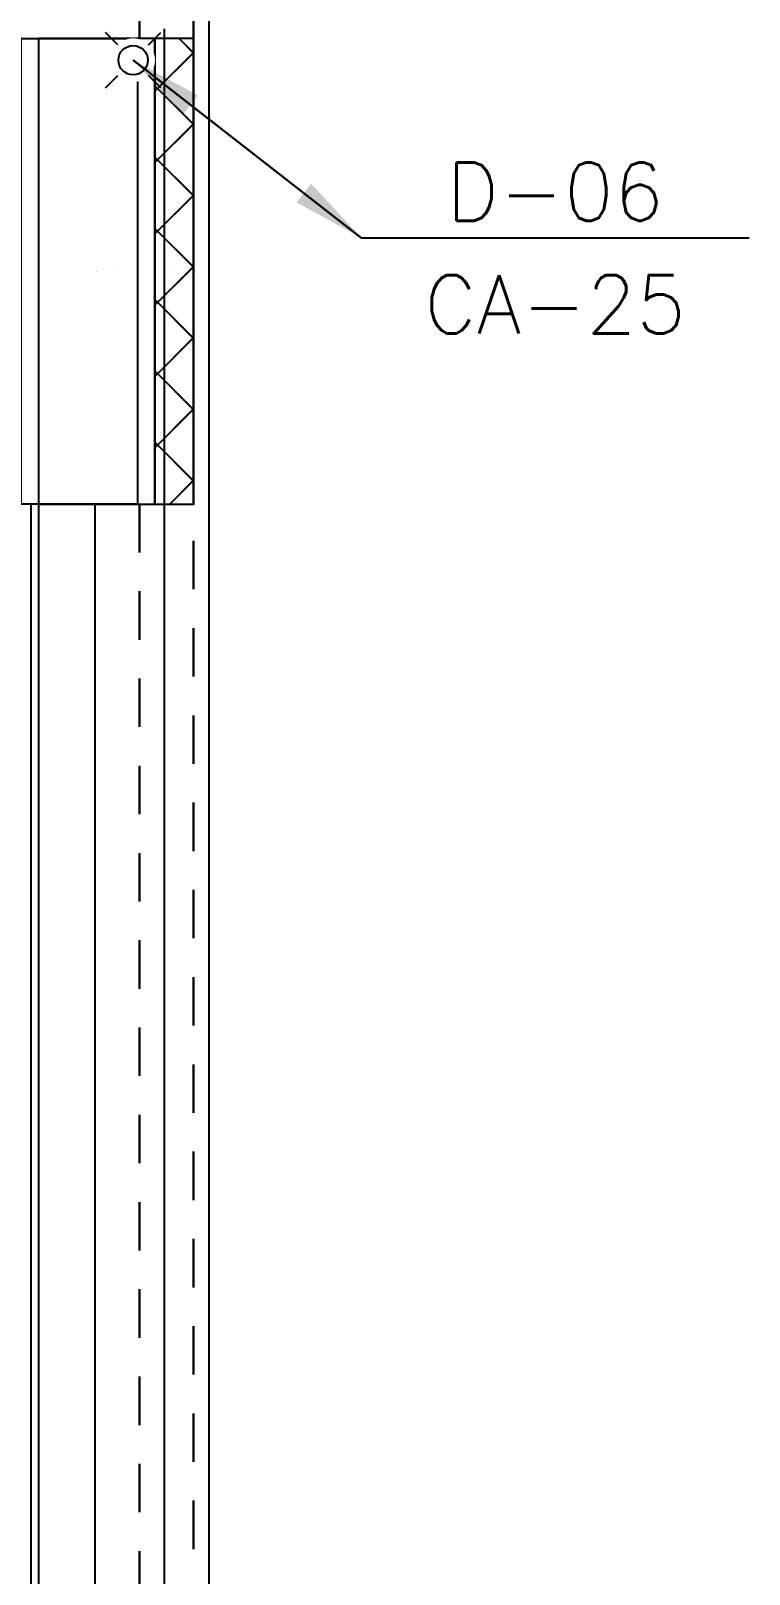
# Model space of a CAD drawing. Header units: millimetres. Extents: x 188.6 to 263.2, y 40.1 to 120.1.
# Drawn here: x 261.319 to 263.17, y 54.762 to 58.742 of the extents above; entities that cross this region are included whole.
import ezdxf
from ezdxf.enums import TextEntityAlignment as Align

# ---------------------------------------------------------------- set-up
doc = ezdxf.new("R2010")
doc.units = ezdxf.units.MM
doc.set_wipeout_variables(frame=1)
doc.linetypes.add('HIDDEN2', pattern=[0.1875, 0.125, -0.0625])
for name, color, linetype in [('ARQ', 8, 'Continuous'), ('ESTR-PILARES', 11, 'Continuous'), ('ESTR-VIGAS', 11, 'HIDDEN2'), ('ESTRUTURA', 7, 'Continuous'), ('SPDA-COL', 7, 'Continuous'), ('SPDA-D', 164, 'Continuous')]:
    doc.layers.add(name, color=color, linetype=linetype)
doc.styles.add('60-75', font='romans.shx', dxfattribs={"height": 0.12})
doc.styles.add('ROMANS', font='ROMANS.SHX', dxfattribs={"height": 0.15})
doc.dimstyles.new('IND75', dxfattribs={"dimtxt": 0.15, "dimasz": 0.1875, "dimexe": 0.15, "dimexo": 0, "dimgap": 0.1, "dimtad": 1, "dimzin": 10, "dimdsep": 46, "dimtxsty": '60-75', "dimcen": 0, "dimclrd": 256, "dimclre": 1, "dimclrt": 256, "dimadec": 0, "dimazin": 0, "dimtfac": 1, "dimtix": 1, "dimtmove": 2, "dimatfit": 3, "dimfxl": 0.15, "dimtolj": 1, "dimtzin": 6, "dimarcsym": 0})

# ---------------------------------------------------------------- blocks, each defined once
blk = doc.blocks.new('ESTR-1TP-29.09.2016')
at = {"layer": 'ESTR-PILARES'}
for p, q in [((58.3799, 21.0452), (58.4174, 21.0076)), ((58.3174, 20.9096), (58.4174, 21.0096)), ((58.3174, 20.9237), (58.4174, 20.8237)), ((58.3174, 20.7257), (58.4174, 20.8257)), ((58.3174, 20.7399), (58.4174, 20.6399)), ((58.3174, 20.5419), (58.4174, 20.6419)), ((58.3174, 20.556), (58.4174, 20.456)), ((58.3174, 20.358), (58.4174, 20.458)), ((58.1674, 20.4452), (58.1674, 20.4452)), ((58.2174, 20.4452), (58.2174, 20.4452)), ((58.3674, 20.4452), (58.3674, 20.4452)), ((58.3174, 20.3722), (58.4174, 20.2722)), ((58.3174, 20.1742), (58.4174, 20.2742)), ((58.3174, 20.1883), (58.4174, 20.0883)), ((58.3174, 19.9903), (58.4174, 20.0903)), ((58.3174, 20.0045), (58.4174, 19.9045)), ((58.3561, 19.8452), (58.4174, 19.9065))]:
    blk.add_line(p, q, dxfattribs=at)
for points in [[(58.0174, 19.8452), (58.3174, 19.8452), (58.3174, 21.0452), (58.0174, 21.0452), (58.0174, 19.8452)], [(58.4174, 21.0452), (58.3174, 21.0452), (58.3174, 19.8452), (58.4174, 19.8452), (58.4174, 21.0452)]]:
    blk.add_lwpolyline(points, dxfattribs=at)
at = {"layer": 'ESTR-VIGAS'}
for points in [[(58.2774, 24.5452), (58.2774, 21.0452)], [(58.4174, 21.0452), (58.4174, 24.5452)], [(58.2774, 19.8452), (58.2774, 13.5502)], [(58.4174, 13.5502), (58.4174, 19.8452)]]:
    blk.add_lwpolyline(points, dxfattribs=at)
blk = doc.blocks.new('arq-3pav')
at = {"layer": 'ARQ'}
for p, q in [((56.7703, 9.6347), (56.7703, 22.33)), ((56.6553, 12.85), (56.6553, 18.49)), ((56.3104, 17.265), (56.3104, 13.77)), ((56.3304, 17.265), (56.3304, 13.75)), ((56.4753, 17.265), (56.4753, 13.6999))]:
    blk.add_line(p, q, dxfattribs=at)
blk.add_lwpolyline([(56.5852, 17.265), (56.2853, 17.265), (56.2853, 18.465), (56.5852, 18.465)], close=True, dxfattribs=at)
at = {"layer": 'ESTRUTURA'}
blk.add_blockref('ESTR-1TP-29.09.2016', (-1.6874, -2.5802), dxfattribs=at)
blk = doc.blocks.new('INDU')
at = {"color": 7}
blk.add_line((-0.005, 0), (0.005, 0), dxfattribs=at)
at = {"style": 'ROMANS'}
for tag, p in [('TQ-01', (0, 0.001189)), ('100', (0, -0.001718))]:
    blk.add_attdef(tag, text='', height=0.0015, dxfattribs=at).set_placement(p, align=Align.MIDDLE)
blk = doc.blocks.new('cap')
blk.add_wipeout([(0.0003, 0.075), (-0.0036, 0.0749), (-0.0076, 0.0746), (-0.0115, 0.0741), (-0.0153, 0.0734), (-0.0191, 0.0725), (-0.0229, 0.0714), (-0.0266, 0.0701), (-0.0302, 0.0686), (-0.0338, 0.067), (-0.0373, 0.0651), (-0.0406, 0.0631), (-0.0439, 0.0608), (-0.047, 0.0585), (-0.05, 0.0559), (-0.0528, 0.0532), (-0.0555, 0.0504), (-0.0581, 0.0474), (-0.0605, 0.0443), (-0.0627, 0.0411), (-0.0648, 0.0377), (-0.0667, 0.0343), (-0.0684, 0.0308), (-0.0699, 0.0271), (-0.0712, 0.0234), (-0.0724, 0.0197), (-0.0733, 0.0159), (-0.074, 0.012), (-0.0746, 0.0081), (-0.0749, 0.0042), (-0.075, 0.0003), (-0.0749, -0.0036), (-0.0746, -0.0076), (-0.0741, -0.0115), (-0.0734, -0.0153), (-0.0725, -0.0191), (-0.0714, -0.0229), (-0.0701, -0.0266), (-0.0686, -0.0302), (-0.067, -0.0338), (-0.0651, -0.0373), (-0.0631, -0.0406), (-0.0608, -0.0439), (-0.0585, -0.047), (-0.0559, -0.05), (-0.0532, -0.0528), (-0.0504, -0.0555), (-0.0474, -0.0581), (-0.0443, -0.0605), (-0.0411, -0.0627), (-0.0377, -0.0648), (-0.0343, -0.0667), (-0.0308, -0.0684), (-0.0271, -0.0699), (-0.0234, -0.0712), (-0.0197, -0.0724), (-0.0159, -0.0733), (-0.012, -0.074), (-0.0081, -0.0746), (-0.0042, -0.0749), (-0.0003, -0.075), (0.0036, -0.0749), (0.0076, -0.0746), (0.0115, -0.0741), (0.0153, -0.0734), (0.0191, -0.0725), (0.0229, -0.0714), (0.0266, -0.0701), (0.0302, -0.0686), (0.0338, -0.067), (0.0373, -0.0651), (0.0406, -0.0631), (0.0439, -0.0608), (0.047, -0.0585), (0.05, -0.0559), (0.0528, -0.0532), (0.0555, -0.0504), (0.0581, -0.0474), (0.0605, -0.0443), (0.0627, -0.0411), (0.0648, -0.0377), (0.0667, -0.0343), (0.0684, -0.0308), (0.0699, -0.0271), (0.0712, -0.0234), (0.0724, -0.0197), (0.0733, -0.0159), (0.074, -0.012), (0.0746, -0.0081), (0.0749, -0.0042), (0.075, -0.0003), (0.0749, 0.0036), (0.0746, 0.0076), (0.0741, 0.0115), (0.0734, 0.0153), (0.0725, 0.0191), (0.0714, 0.0229), (0.0701, 0.0266), (0.0686, 0.0302), (0.067, 0.0338), (0.0651, 0.0373), (0.0631, 0.0406), (0.0608, 0.0439), (0.0585, 0.047), (0.0559, 0.05), (0.0532, 0.0528), (0.0504, 0.0555), (0.0474, 0.0581), (0.0443, 0.0605), (0.0411, 0.0627), (0.0377, 0.0648), (0.0343, 0.0667), (0.0308, 0.0684), (0.0271, 0.0699), (0.0234, 0.0712), (0.0197, 0.0724), (0.0159, 0.0733), (0.012, 0.074), (0.0081, 0.0746), (0.0042, 0.0749)])
for p, q in [((-0.053, 0.053), (-0.0955, 0.0955)), ((0.053, 0.053), (0.0955, 0.0955)), ((-0.0955, -0.0955), (-0.053, -0.053)), ((0.0955, -0.0955), (0.053, -0.053))]:
    blk.add_line(p, q)
blk.add_circle((0, 0), 0.0504)

msp = doc.modelspace()

# ---------------------------------------------------------------- block references
msp.add_blockref('arq-3pav', (205.0084, 40.2568))
at = {"layer": 'SPDA-COL'}
ref = msp.add_blockref('INDU', (262.6703, 58.2085), dxfattribs=dict(at, xscale=100, yscale=100, zscale=100))
ref.add_attrib('100', 'CA-25', dxfattribs={"layer": '0', "height": 0.15, "style": 'ROMANS'}).set_placement((262.6703, 58.0368, 0.9), align=Align.MIDDLE)
ref.add_attrib('TQ-01', 'D-06', dxfattribs={"layer": '0', "height": 0.15, "style": 'ROMANS'}).set_placement((262.6703, 58.3274, 0.9), align=Align.MIDDLE)

# ---------------------------------------------------------------- next in the draw order: block references
at = {"layer": 'ESTRUTURA'}
msp.add_blockref('ESTR-1TP-29.09.2016', (203.3211, 37.6766), dxfattribs=at)

# ---------------------------------------------------------------- next in the draw order: block references
at = {"layer": 'SPDA-D', "xscale": 0.75, "yscale": 0.75, "zscale": 0.75}
msp.add_blockref('cap', (261.5825, 58.6663), dxfattribs=at)

# ---------------------------------------------------------------- next in the draw order: leaders
at = {"layer": 'SPDA-COL'}
for points in [[(262.1703, 58.2085), (261.5825, 58.6663)], [(261.5825, 58.6663), (262.1703, 58.2085)]]:
    msp.add_leader(points, dimstyle='IND75', dxfattribs=at)

doc.saveas('drawing.dxf')
